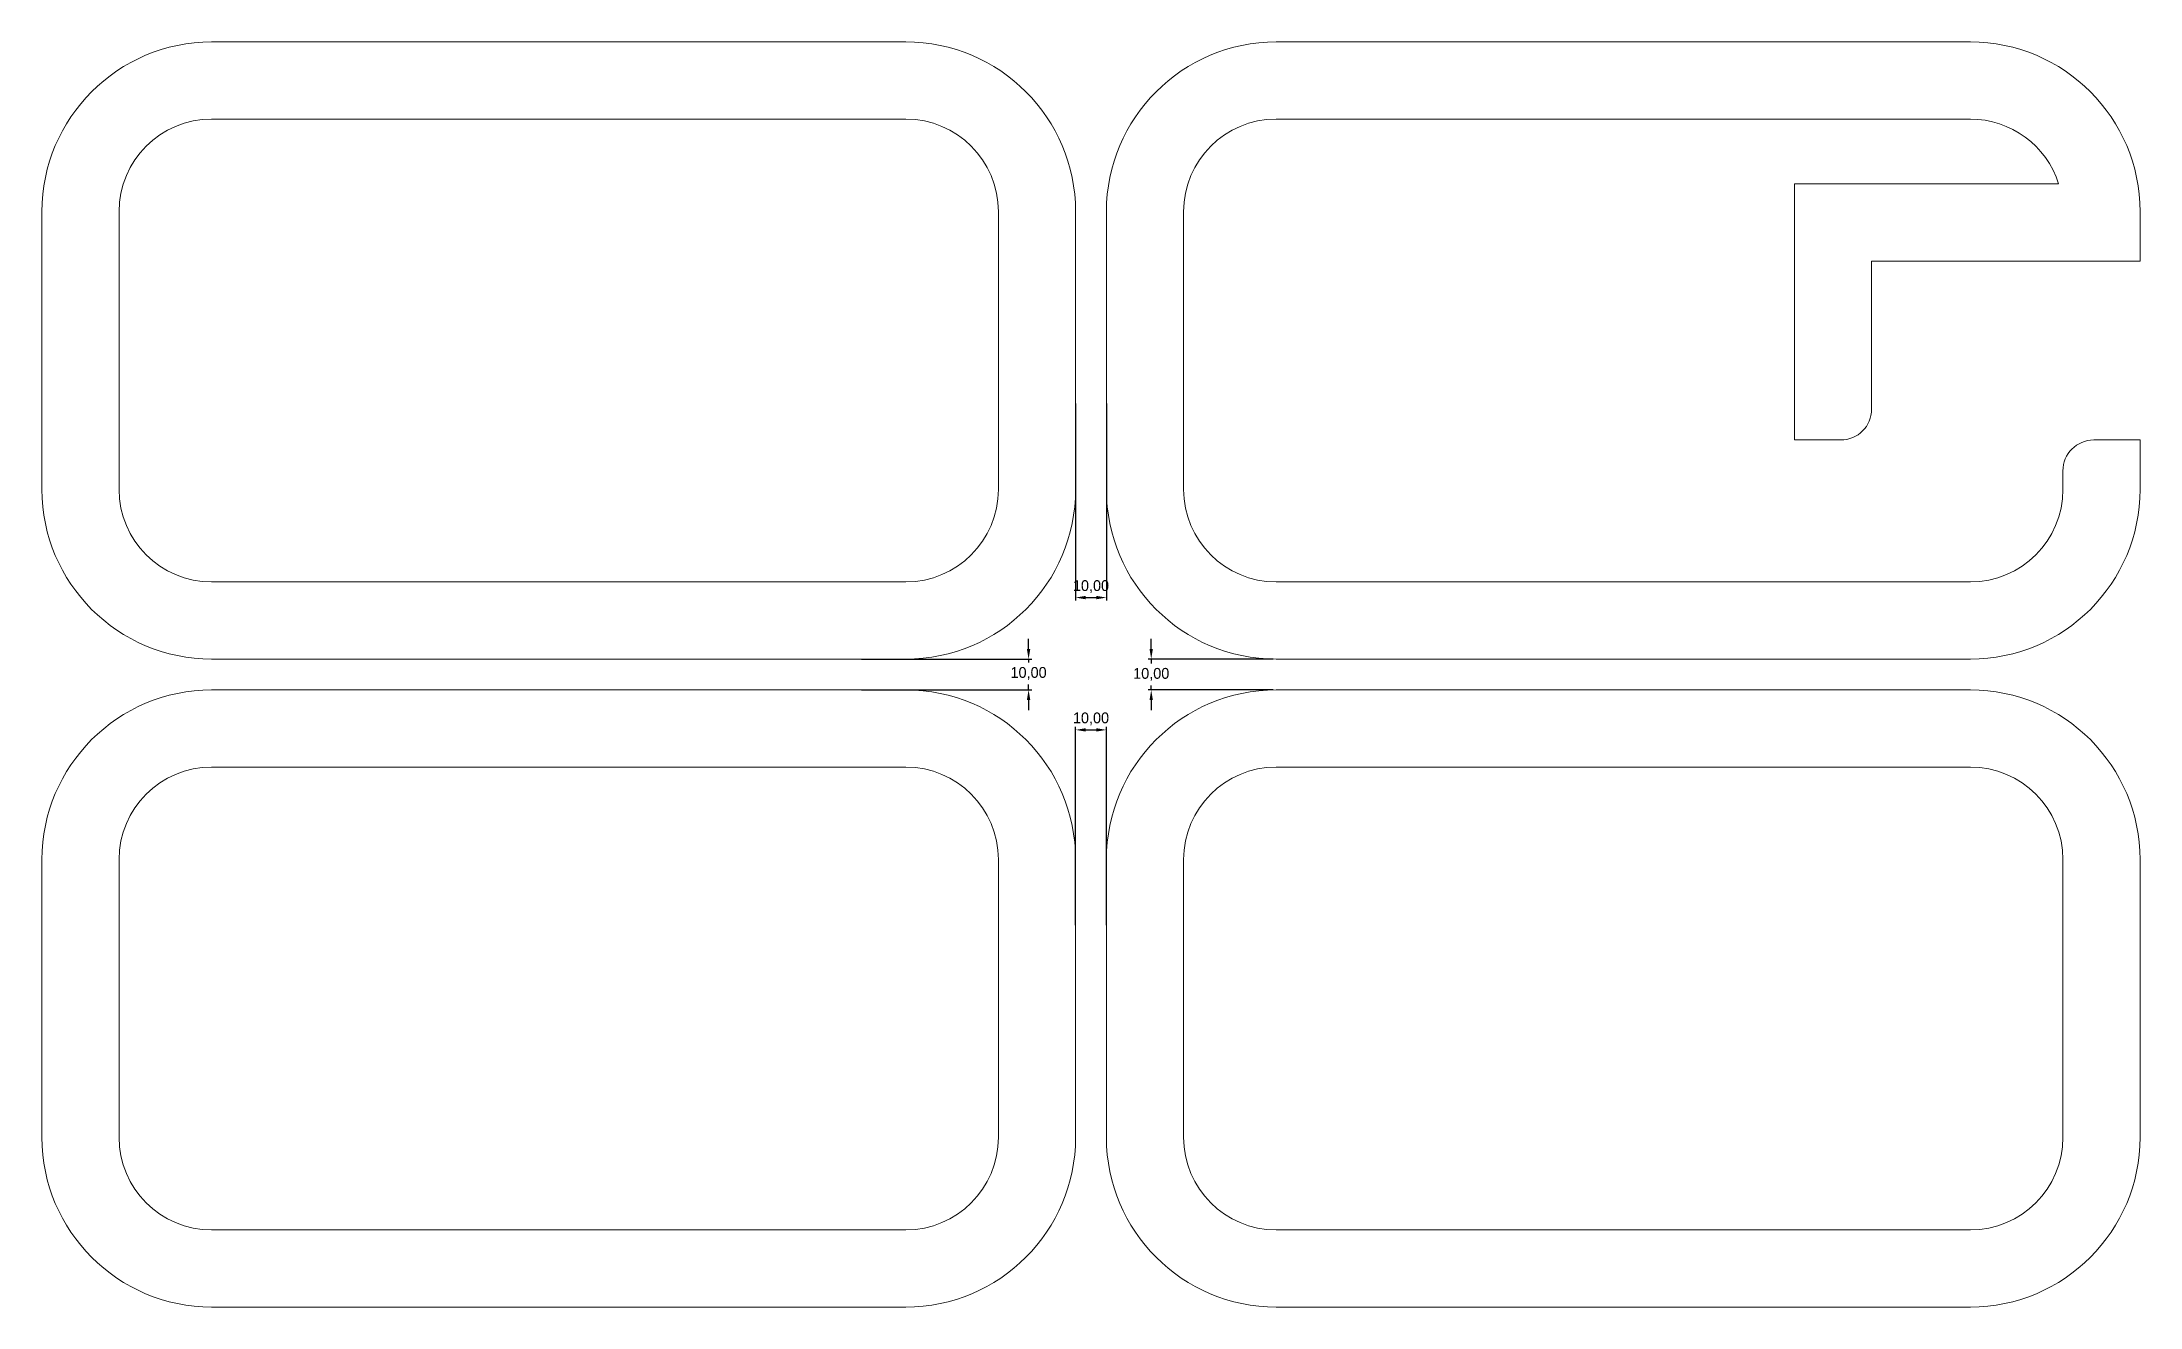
# Model space of a CAD drawing. Header units: millimetres. Extents: x 0 to 680, y 0 to 410.
import ezdxf

# ---------------------------------------------------------------- set-up
doc = ezdxf.new("R2010")
doc.units = ezdxf.units.MM
doc.header["$PDSIZE"] = -1
doc.dimstyles.new('ISO-25', dxfattribs={"dimtxt": 2.5, "dimasz": 2.5, "dimexe": 1.25, "dimexo": 0.625, "dimtad": 1, "dimtxsty": 'Standard', "dimcen": 2.5, "dimadec": 0, "dimazin": 0, "dimtfac": 1, "dimtmove": 0, "dimatfit": 3, "dimfxl": 1, "dimarcsym": 0})

# ---------------------------------------------------------------- blocks, each defined once
blk = doc.blocks.new('*D6')
at = {"color": 0, "lineweight": -2, "transparency": 16777216}
for p, q in [((335, 123.74), (335, 188.05)), ((338.3, 187.05), (341.7, 187.05)), ((345, 123.74), (345, 188.05))]:
    blk.add_line(p, q, dxfattribs=at)
at = {"color": 0, "transparency": 16777216}
for points in [[(338.3, 187.6), (338.3, 186.5), (335, 187.05)], [(341.7, 187.6), (341.7, 186.5), (345, 187.05)]]:
    blk.add_solid(points, dxfattribs=at)
at = {"layer": 'Defpoints', "color": 0, "transparency": 16777216}
for p in [(345, 187.05), (335, 122.74), (345, 122.74)]:
    blk.add_point(p, dxfattribs=at)
at = {"color": 0, "transparency": 16777216, "insert": (340, 190.62), "char_height": 3.5, "attachment_point": 5}
blk.add_mtext('10,00', dxfattribs=at)
blk = doc.blocks.new('*D7')
at = {"color": 0, "lineweight": -2, "transparency": 16777216}
for p, q in [((359.52, 213.3), (359.52, 216.6)), ((399, 210), (358.52, 210)), ((359.52, 210), (359.52, 208.6)), ((399, 200), (358.52, 200)), ((359.52, 200), (359.52, 201.47)), ((359.52, 196.7), (359.52, 193.4))]:
    blk.add_line(p, q, dxfattribs=at)
at = {"color": 0, "transparency": 16777216}
for points in [[(358.97, 213.3), (360.07, 213.3), (359.52, 210)], [(358.97, 196.7), (360.07, 196.7), (359.52, 200)]]:
    blk.add_solid(points, dxfattribs=at)
at = {"layer": 'Defpoints', "color": 0, "transparency": 16777216}
for p in [(359.52, 210), (400, 210), (400, 200)]:
    blk.add_point(p, dxfattribs=at)
at = {"color": 0, "transparency": 16777216, "insert": (359.52, 205.04), "char_height": 3.5, "attachment_point": 5}
blk.add_mtext('10,00', dxfattribs=at)
blk = doc.blocks.new('*D8')
at = {"color": 0, "lineweight": -2, "transparency": 16777216}
for p, q in [((335, 292.83), (335, 228.93)), ((345, 292.83), (345, 228.93)), ((338.3, 229.93), (341.7, 229.93))]:
    blk.add_line(p, q, dxfattribs=at)
at = {"color": 0, "transparency": 16777216}
for points in [[(338.3, 230.48), (338.3, 229.38), (335, 229.93)], [(341.7, 230.48), (341.7, 229.38), (345, 229.93)]]:
    blk.add_solid(points, dxfattribs=at)
at = {"layer": 'Defpoints', "color": 0, "transparency": 16777216}
for p in [(335, 293.83), (345, 293.83), (345, 229.93)]:
    blk.add_point(p, dxfattribs=at)
at = {"color": 0, "transparency": 16777216, "insert": (340, 233.49), "char_height": 3.5, "attachment_point": 5}
blk.add_mtext('10,00', dxfattribs=at)
blk = doc.blocks.new('*D9')
at = {"color": 0, "lineweight": -2, "transparency": 16777216}
for p, q in [((319.77, 213.3), (319.77, 216.6)), ((265.59, 210), (320.77, 210)), ((319.77, 210), (319.77, 208.91)), ((265.59, 200), (320.77, 200)), ((319.77, 200), (319.77, 201.78)), ((319.77, 196.7), (319.77, 193.4))]:
    blk.add_line(p, q, dxfattribs=at)
at = {"color": 0, "transparency": 16777216}
for points in [[(319.22, 213.3), (320.32, 213.3), (319.77, 210)], [(319.22, 196.7), (320.32, 196.7), (319.77, 200)]]:
    blk.add_solid(points, dxfattribs=at)
at = {"layer": 'Defpoints', "color": 0, "transparency": 16777216}
for p in [(264.59, 210), (319.77, 210), (264.59, 200)]:
    blk.add_point(p, dxfattribs=at)
at = {"color": 0, "transparency": 16777216, "insert": (319.77, 205.34), "char_height": 3.5, "attachment_point": 5}
blk.add_mtext('10,00', dxfattribs=at)

msp = doc.modelspace()

# ---------------------------------------------------------------- linework, layer by layer
at = {"color": 7, "linetype": 'Continuous', "lineweight": 15}
for p, q in [((280, 410), (55, 410)), ((625, 410), (400, 410)), ((280, 385), (55, 385)), ((400, 385), (625, 385)), ((568, 364), (568, 281)), ((653.618, 364), (568, 364)), ((0, 355), (0, 265)), ((25, 355), (25, 265)), ((310, 265), (310, 355)), ((335, 265), (335, 355)), ((345, 355), (345, 265)), ((370, 265), (370, 355)), ((680, 339), (680, 355)), ((593, 339), (680, 339)), ((593, 291), (593, 339)), ((568, 281), (583, 281)), ((680, 281), (665, 281)), ((680, 265), (680, 281)), ((655, 271), (655, 265)), ((55, 235), (280, 235)), ((625, 235), (400, 235)), ((55, 210), (280, 210)), ((400, 210), (625, 210)), ((280, 200), (55, 200)), ((625, 200), (400, 200)), ((280, 175), (55, 175)), ((625, 175), (400, 175)), ((0, 145), (0, 55)), ((25, 145), (25, 55)), ((310, 55), (310, 145)), ((335, 55), (335, 145)), ((345, 145), (345, 55)), ((370, 145), (370, 55)), ((655, 55), (655, 145)), ((680, 55), (680, 145)), ((55, 25), (280, 25)), ((400, 25), (625, 25)), ((55, 0), (280, 0)), ((400, 0), (625, 0))]:
    msp.add_line(p, q, dxfattribs=at)
for centre, radius, start, end in [((55, 355), 55, 90, 180), ((280, 355), 55, 0, 90), ((400, 355), 55, 90, 180), ((625, 355), 55, 0, 90), ((55, 355), 30, 90, 180), ((280, 355), 30, 0, 90), ((400, 355), 30, 90, 180), ((625, 355), 30, 17.457603, 90), ((583, 291), 10, 270, 0), ((665, 271), 10, 90, 180), ((55, 265), 55, 180, 270), ((55, 265), 30, 180, 270), ((280, 265), 30, 270, 0), ((280, 265), 55, 270, 0), ((400, 265), 55, 180, 270), ((400, 265), 30, 180, 270), ((625, 265), 30, 270, 0), ((625, 265), 55, 270, 0), ((55, 145), 55, 90, 180), ((280, 145), 55, 0, 90), ((400, 145), 55, 90, 180), ((625, 145), 55, 0, 90), ((55, 145), 30, 90, 180), ((280, 145), 30, 0, 90), ((400, 145), 30, 90, 180), ((625, 145), 30, 0, 90), ((55, 55), 55, 180, 270), ((55, 55), 30, 180, 270), ((280, 55), 30, 270, 0), ((280, 55), 55, 270, 0), ((400, 55), 55, 180, 270), ((400, 55), 30, 180, 270), ((625, 55), 30, 270, 0), ((625, 55), 55, 270, 0)]:
    msp.add_arc(centre, radius, start, end, dxfattribs=at)

# ---------------------------------------------------------------- dimensions: what is measured, and where the dimension line sits
for base, p1, p2, picture, middle in [((345, 229.927), (335, 293.831), (345, 293.831), '*D8', (340, 229.927)), ((345, 187.052), (335, 122.735), (345, 122.735), '*D6', (340, 187.052))]:
    dim = msp.add_linear_dim(base=base, p1=p1, p2=p2, dimstyle='ISO-25', override={"dimtxt": 3.5, "dimasz": 3.302, "dimexe": 1, "dimexo": 1, "dimgap": 1.524, "dimtih": 1, "dimtoh": 1, "dimzin": 0, "dimadec": 2, "dimtzin": 0})
    dim.commit()
    dim.dimension.update_dxf_attribs({"geometry": picture, "text_midpoint": middle, "dimtype": 160})
for base, p1, p2, angle, picture, middle, dimtype in [((319.77, 210), (264.585, 200), (264.585, 210), 90, '*D9', (319.77, 205.341), 160), ((359.519, 210), (400, 200), (400, 210), 90.000001, '*D7', (359.519, 205.036), 161)]:
    dim = msp.add_linear_dim(base=base, p1=p1, p2=p2, angle=angle, dimstyle='ISO-25', override={"dimtxt": 3.5, "dimasz": 3.302, "dimexe": 1, "dimexo": 1, "dimgap": 1.524, "dimtih": 1, "dimtoh": 1, "dimzin": 0, "dimadec": 2, "dimtzin": 0})
    dim.commit()
    dim.dimension.update_dxf_attribs({"geometry": picture, "text_midpoint": middle, "dimtype": dimtype})

doc.saveas('drawing.dxf')
